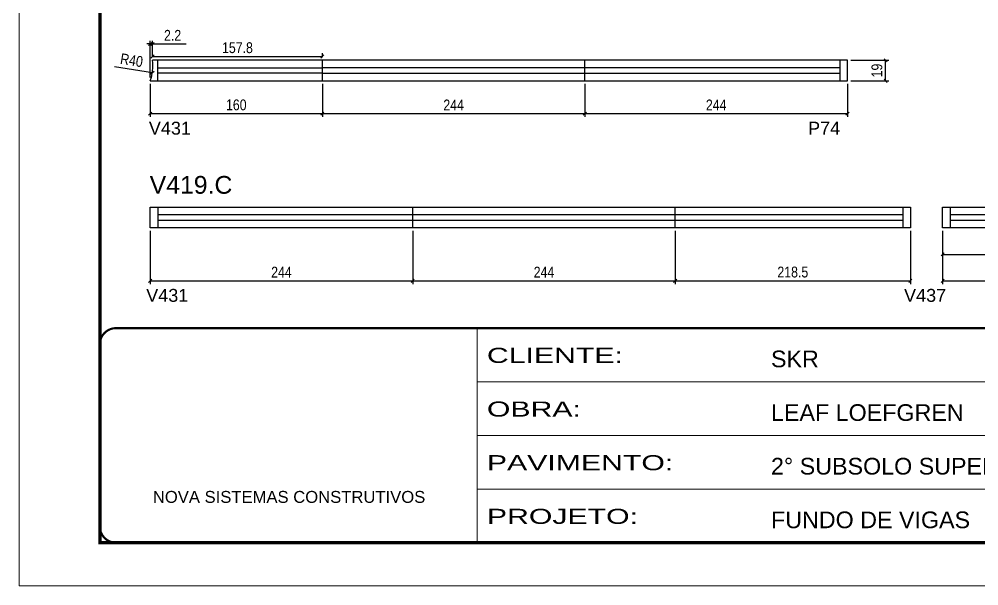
# Model space of a CAD drawing. Extents: x 1959 to 8212, y 239 to 4735.
# Drawn here: x 6727 to 7619, y 2537 to 3063 of the extents above; entities that cross this region are included whole.
import ezdxf

# ---------------------------------------------------------------- set-up
doc = ezdxf.new("R2010")
doc.units = 0
doc.linetypes.add('CONTINUO', pattern=[0])
doc.linetypes.add('DASHED', pattern=[0.75, 0.5, -0.25])
for name, color, linetype in [('5', 5, 'Continuous'), ('COTA', 241, 'Continuous'), ('NOMENCLATURA', 7, 'Continuous'), ('Painéis', 200, 'Continuous'), ('SARR_2.2x7', 40, 'Continuous')]:
    doc.layers.add(name, color=color, linetype=linetype)
doc.layers.add('Folhas', color=255, linetype='Continuous', lineweight=9)
doc.layers.add('SARRAFO DE PRESSAO', color=251, linetype='DASHED', lineweight=9)
doc.styles.add('ARIAL', font='arial.ttf')
doc.styles.add('COTA TECNICA', font='techl___.ttf', dxfattribs={"height": 10})
doc.styles.add('COTA TECNICA-50', font='techl___.ttf', dxfattribs={"height": 10})
doc.styles.get("Standard").update_dxf_attribs({"font": 'arial.ttf'})
doc.styles.add('Tecnologia', font='')
doc.styles.get('Tecnologia').set_extended_font_data('Forgotten Futurist')
doc.dimstyles.new('COTA PAINEL-50', dxfattribs={"dimtxt": 10, "dimasz": 3, "dimexe": 3, "dimexo": 3, "dimgap": 3, "dimtad": 1, "dimdec": 1, "dimzin": 12, "dimdsep": 46, "dimtxsty": 'COTA TECNICA-50', "dimblk1": 'OBLIQUE', "dimblk2": 'OBLIQUE', "dimsah": 1, "dimcen": 0.9, "dimclrd": 4, "dimclre": 4, "dimclrt": 240, "dimadec": 1, "dimazin": 3, "dimtfac": 1, "dimtdec": 1, "dimtmove": 0, "dimatfit": 3, "dimfxl": 1, "dimtolj": 1, "dimtzin": 12, "dimarcsym": 0})
doc.dimstyles.new('PAINEL', dxfattribs={"dimtxt": 10, "dimasz": 3, "dimexe": 3, "dimexo": 3, "dimgap": 3, "dimtad": 1, "dimdec": 1, "dimzin": 12, "dimdsep": 46, "dimtxsty": 'COTA TECNICA', "dimblk1": 'OBLIQUE', "dimblk2": 'OBLIQUE', "dimsah": 1, "dimcen": 0.9, "dimclrd": 4, "dimclre": 4, "dimclrt": 240, "dimadec": 1, "dimazin": 3, "dimtfac": 1, "dimtdec": 1, "dimtmove": 0, "dimatfit": 3, "dimfxl": 1, "dimtolj": 1, "dimtzin": 12, "dimarcsym": 0})

# ---------------------------------------------------------------- blocks, each defined once
blk = doc.blocks.new('9999999999')
at = {"color": 30, "linetype": 'CONTINUO'}
for p, q in [((98564.56, 34230.21), (98564.56, 34429.45)), ((98564.56, 34379.64), (99583.98, 34379.64)), ((98564.56, 34329.83), (99487.98, 34329.83)), ((98564.56, 34280.02), (99487.98, 34280.02))]:
    blk.add_line(p, q, dxfattribs=at)
at = {"color": 30, "linetype": 'CONTINUO', "const_width": 2}
blk.add_lwpolyline([(99583.98, 34230.21), (99583.98, 34414.45, 0.414214), (99568.98, 34429.45), (98228.98, 34429.45, 0.414214), (98213.98, 34414.45), (98213.98, 34245.21, 0.414214), (98228.98, 34230.21), (99583.98, 34230.21)], format="xyb", dxfattribs=at)
at = {"layer": 'Folhas'}
blk.add_lwpolyline([(98138.98, 34190.21), (99623.98, 34190.21), (99623.98, 35240.21), (98138.98, 35240.21)], close=True, dxfattribs=at)
at = {"layer": 'Folhas', "color": 30, "const_width": 3}
blk.add_lwpolyline([(98213.98, 34230.21), (99583.98, 34230.21), (99583.98, 35200.21), (98213.98, 35200.21)], close=True, dxfattribs=at)
at = {"color": 7, "linetype": 'Continuous', "ltscale": 5, "style": 'ARIAL'}
for s, height, p in [('SKR', 15.483, (98837.68, 34393.13)), ('LEAF LOEFGREN', 15.4829, (98837.68, 34343.32)), ('2° SUBSOLO SUPERIOR', 15.4829, (98837.68, 34293.51)), ('NOVA SISTEMAS CONSTRUTIVOS', 11.0592, (98263.19, 34267.21)), ('FUNDO DE VIGAS', 15.4829, (98837.68, 34243.7))]:
    blk.add_text(s, height=height, dxfattribs=at).set_placement(p)
at = {"layer": 'Folhas', "color": 7, "style": 'Tecnologia', "width": 1.5}
for s, p in [('CLIENTE:', (98573.65, 34397.17)), ('OBRA:', (98573.65, 34347.31)), ('PAVIMENTO:', (98573.65, 34297.5)), ('PROJETO:', (98573.65, 34247.69))]:
    blk.add_text(s, height=14, dxfattribs=at).set_placement(p)
blk = doc.blocks.new('_Oblique')
at = {"color": 0, "linetype": 'ByBlock', "lineweight": -2}
blk.add_line((-0.5, -0.5), (0.5, 0.5), dxfattribs=at)
blk = doc.blocks.new('*D111')
at = {"layer": 'COTA', "color": 4, "lineweight": -2, "transparency": 16777216}
for p, q in [((6848.99, 3002.6), (6848.99, 2972.05)), ((7009.02, 3002.6), (7009.02, 2972.05)), ((6848.99, 2975.05), (7009.02, 2975.05))]:
    blk.add_line(p, q, dxfattribs=at)
at = {"layer": 'Defpoints', "color": 0, "transparency": 16777216}
for p in [(6848.99, 3005.6), (7009.02, 3005.6), (7009.02, 2975.05)]:
    blk.add_point(p, dxfattribs=at)
at = {"layer": 'COTA', "color": 4, "lineweight": -2, "transparency": 16777216, "xscale": 3, "yscale": 3, "zscale": 3, "rotation": 180}
blk.add_blockref('_Oblique', (6848.99, 2975.05), dxfattribs=at)
at = {"layer": 'COTA', "color": 4, "lineweight": -2, "transparency": 16777216, "xscale": 3, "yscale": 3, "zscale": 3}
blk.add_blockref('_Oblique', (7009.02, 2975.05), dxfattribs=at)
at = {"layer": 'COTA', "color": 240, "transparency": 16777216, "insert": (6929.01, 2983.15), "char_height": 10, "attachment_point": 5, "style": 'COTA TECNICA'}
blk.add_mtext('\\A1;160', dxfattribs=at)
blk = doc.blocks.new('*D112')
at = {"layer": 'COTA', "color": 4, "lineweight": -2, "transparency": 16777216}
for p, q in [((7009.02, 3002.6), (7009.02, 2972.05)), ((7253.02, 3002.6), (7253.02, 2972.05)), ((7009.02, 2975.05), (7253.02, 2975.05))]:
    blk.add_line(p, q, dxfattribs=at)
at = {"layer": 'Defpoints', "color": 0, "transparency": 16777216}
for p in [(7009.02, 3005.6), (7253.02, 3005.6), (7253.02, 2975.05)]:
    blk.add_point(p, dxfattribs=at)
at = {"layer": 'COTA', "color": 4, "lineweight": -2, "transparency": 16777216, "xscale": 3, "yscale": 3, "zscale": 3, "rotation": 180}
blk.add_blockref('_Oblique', (7009.02, 2975.05), dxfattribs=at)
at = {"layer": 'COTA', "color": 4, "lineweight": -2, "transparency": 16777216, "xscale": 3, "yscale": 3, "zscale": 3}
blk.add_blockref('_Oblique', (7253.02, 2975.05), dxfattribs=at)
at = {"layer": 'COTA', "color": 240, "transparency": 16777216, "insert": (7131.02, 2983.12), "char_height": 10, "attachment_point": 5, "style": 'COTA TECNICA'}
blk.add_mtext('\\A1;244', dxfattribs=at)
blk = doc.blocks.new('*D113')
at = {"layer": 'COTA', "color": 4, "lineweight": -2, "transparency": 16777216}
for p, q in [((7253.02, 3002.6), (7253.02, 2972.05)), ((7497.02, 3002.6), (7497.02, 2972.05)), ((7253.02, 2975.05), (7497.02, 2975.05))]:
    blk.add_line(p, q, dxfattribs=at)
at = {"layer": 'Defpoints', "color": 0, "transparency": 16777216}
for p in [(7253.02, 3005.6), (7497.02, 3005.6), (7497.02, 2975.05)]:
    blk.add_point(p, dxfattribs=at)
at = {"layer": 'COTA', "color": 4, "lineweight": -2, "transparency": 16777216, "xscale": 3, "yscale": 3, "zscale": 3, "rotation": 180}
blk.add_blockref('_Oblique', (7253.02, 2975.05), dxfattribs=at)
at = {"layer": 'COTA', "color": 4, "lineweight": -2, "transparency": 16777216, "xscale": 3, "yscale": 3, "zscale": 3}
blk.add_blockref('_Oblique', (7497.02, 2975.05), dxfattribs=at)
at = {"layer": 'COTA', "color": 240, "transparency": 16777216, "insert": (7375.02, 2983.12), "char_height": 10, "attachment_point": 5, "style": 'COTA TECNICA'}
blk.add_mtext('\\A1;244', dxfattribs=at)
blk = doc.blocks.new('*D114')
at = {"layer": 'COTA', "color": 4, "lineweight": -2, "transparency": 16777216}
for p, q in [((6848.99, 3008.6), (6848.99, 3042.77)), ((6851.21, 3027.6), (6851.21, 3042.77)), ((6848.99, 3039.77), (6845.99, 3039.77)), ((6848.99, 3039.77), (6851.21, 3039.77)), ((6851.21, 3039.77), (6882.43, 3039.77))]:
    blk.add_line(p, q, dxfattribs=at)
at = {"layer": 'Defpoints', "color": 0, "transparency": 16777216}
for p in [(6851.21, 3039.77), (6851.21, 3024.6), (6848.99, 3005.6)]:
    blk.add_point(p, dxfattribs=at)
at = {"layer": 'COTA', "color": 4, "lineweight": -2, "transparency": 16777216, "xscale": 3, "yscale": 3, "zscale": 3}
blk.add_blockref('_Oblique', (6848.99, 3039.77), dxfattribs=at)
at = {"layer": 'COTA', "color": 4, "lineweight": -2, "transparency": 16777216, "xscale": 3, "yscale": 3, "zscale": 3, "rotation": 180}
blk.add_blockref('_Oblique', (6851.21, 3039.77), dxfattribs=at)
at = {"layer": 'COTA', "color": 240, "transparency": 16777216, "insert": (6869.82, 3047.77), "char_height": 10, "attachment_point": 5, "style": 'COTA TECNICA'}
blk.add_mtext('\\A1;2.2', dxfattribs=at)
blk = doc.blocks.new('*D115')
at = {"layer": 'COTA', "color": 4, "lineweight": -2, "transparency": 16777216}
blk.add_line((6815.91, 3018.91), (6851.04, 3013.4), dxfattribs=at)
at = {"layer": 'Defpoints', "color": 0, "transparency": 16777216}
for p in [(6811.52, 3019.6), (6851.04, 3013.4)]:
    blk.add_point(p, dxfattribs=at)
at = {"layer": 'COTA', "color": 4, "lineweight": -2, "transparency": 16777216, "xscale": 3, "yscale": 3, "zscale": 3, "rotation": 351.0786852308134}
blk.add_blockref('_Oblique', (6851.04, 3013.4), dxfattribs=at)
at = {"layer": 'COTA', "color": 240, "transparency": 16777216, "insert": (6831.77, 3024.62), "char_height": 10, "attachment_point": 5, "rotation": 351.07869, "style": 'COTA TECNICA'}
blk.add_mtext('\\A1;R40', dxfattribs=at)
blk = doc.blocks.new('*D116')
at = {"layer": 'COTA', "color": 4, "lineweight": -2, "transparency": 16777216}
for p, q in [((7500.02, 3024.6), (7535.52, 3024.6)), ((7532.52, 3005.6), (7532.52, 3024.6)), ((7500.02, 3005.6), (7535.52, 3005.6))]:
    blk.add_line(p, q, dxfattribs=at)
at = {"layer": 'Defpoints', "color": 0, "transparency": 16777216}
for p in [(7497.02, 3024.6), (7532.52, 3024.6), (7497.02, 3005.6)]:
    blk.add_point(p, dxfattribs=at)
at = {"layer": 'COTA', "color": 4, "lineweight": -2, "transparency": 16777216, "xscale": 3, "yscale": 3, "zscale": 3}
for p, rotation in [((7532.52, 3024.6), 90), ((7532.52, 3005.6), 270)]:
    blk.add_blockref('_Oblique', p, dxfattribs=dict(at, rotation=rotation))
at = {"layer": 'COTA', "color": 240, "transparency": 16777216, "insert": (7524.44, 3015.1), "char_height": 10, "attachment_point": 5, "rotation": 90, "style": 'COTA TECNICA'}
blk.add_mtext('\\A1;19', dxfattribs=at)
blk = doc.blocks.new('*D117')
at = {"layer": 'COTA', "color": 4, "linetype": 'ByBlock', "lineweight": -2, "transparency": 16777216}
for p, q in [((6848.99, 2866.11), (6848.99, 2816.8)), ((7092.99, 2866.11), (7092.99, 2816.8)), ((6848.99, 2819.8), (7092.99, 2819.8))]:
    blk.add_line(p, q, dxfattribs=at)
at = {"layer": 'Defpoints', "color": 0, "linetype": 'ByBlock', "transparency": 16777216}
for p in [(6848.99, 2869.11), (7092.99, 2869.11), (7092.99, 2819.8)]:
    blk.add_point(p, dxfattribs=at)
at = {"layer": 'COTA', "color": 4, "linetype": 'ByBlock', "lineweight": -2, "transparency": 16777216, "xscale": 3, "yscale": 3, "zscale": 3, "rotation": 180}
blk.add_blockref('_Oblique', (6848.99, 2819.8), dxfattribs=at)
at = {"layer": 'COTA', "color": 4, "linetype": 'ByBlock', "lineweight": -2, "transparency": 16777216, "xscale": 3, "yscale": 3, "zscale": 3}
blk.add_blockref('_Oblique', (7092.99, 2819.8), dxfattribs=at)
at = {"layer": 'COTA', "color": 240, "linetype": 'ByBlock', "transparency": 16777216, "insert": (6970.99, 2827.87), "char_height": 10, "attachment_point": 5, "style": 'COTA TECNICA-50'}
blk.add_mtext('\\A1;244', dxfattribs=at)
blk = doc.blocks.new('*D118')
at = {"layer": 'COTA', "color": 4, "linetype": 'ByBlock', "lineweight": -2, "transparency": 16777216}
for p, q in [((7092.99, 2866.11), (7092.99, 2816.8)), ((7336.99, 2866.11), (7336.99, 2816.8)), ((7092.99, 2819.8), (7336.99, 2819.8))]:
    blk.add_line(p, q, dxfattribs=at)
at = {"layer": 'Defpoints', "color": 0, "linetype": 'ByBlock', "transparency": 16777216}
for p in [(7092.99, 2869.11), (7336.99, 2869.11), (7336.99, 2819.8)]:
    blk.add_point(p, dxfattribs=at)
at = {"layer": 'COTA', "color": 4, "linetype": 'ByBlock', "lineweight": -2, "transparency": 16777216, "xscale": 3, "yscale": 3, "zscale": 3, "rotation": 180}
blk.add_blockref('_Oblique', (7092.99, 2819.8), dxfattribs=at)
at = {"layer": 'COTA', "color": 4, "linetype": 'ByBlock', "lineweight": -2, "transparency": 16777216, "xscale": 3, "yscale": 3, "zscale": 3}
blk.add_blockref('_Oblique', (7336.99, 2819.8), dxfattribs=at)
at = {"layer": 'COTA', "color": 240, "linetype": 'ByBlock', "transparency": 16777216, "insert": (7214.99, 2827.87), "char_height": 10, "attachment_point": 5, "style": 'COTA TECNICA-50'}
blk.add_mtext('\\A1;244', dxfattribs=at)
blk = doc.blocks.new('*D119')
at = {"layer": 'COTA', "color": 4, "lineweight": -2, "transparency": 16777216}
for p, q in [((7336.99, 2866.11), (7336.99, 2816.8)), ((7555.49, 2866.11), (7555.49, 2816.8)), ((7336.99, 2819.8), (7555.49, 2819.8))]:
    blk.add_line(p, q, dxfattribs=at)
at = {"layer": 'Defpoints', "color": 0, "transparency": 16777216}
for p in [(7336.99, 2869.11), (7555.49, 2869.11), (7555.49, 2819.8)]:
    blk.add_point(p, dxfattribs=at)
at = {"layer": 'COTA', "color": 4, "lineweight": -2, "transparency": 16777216, "xscale": 3, "yscale": 3, "zscale": 3, "rotation": 180}
blk.add_blockref('_Oblique', (7336.99, 2819.8), dxfattribs=at)
at = {"layer": 'COTA', "color": 4, "lineweight": -2, "transparency": 16777216, "xscale": 3, "yscale": 3, "zscale": 3}
blk.add_blockref('_Oblique', (7555.49, 2819.8), dxfattribs=at)
at = {"layer": 'COTA', "color": 240, "transparency": 16777216, "insert": (7446.24, 2827.93), "char_height": 10, "attachment_point": 5, "style": 'COTA TECNICA'}
blk.add_mtext('\\A1;218.5', dxfattribs=at)
blk = doc.blocks.new('*D120')
at = {"layer": 'COTA', "color": 4, "linetype": 'ByBlock', "lineweight": -2, "transparency": 16777216}
for p, q in [((7585.49, 2866.11), (7585.49, 2841.38)), ((7829.49, 2866.11), (7829.49, 2841.38)), ((7585.49, 2844.38), (7829.49, 2844.38))]:
    blk.add_line(p, q, dxfattribs=at)
at = {"layer": 'Defpoints', "color": 0, "linetype": 'ByBlock', "transparency": 16777216}
for p in [(7585.49, 2869.11), (7829.49, 2869.11), (7829.49, 2844.38)]:
    blk.add_point(p, dxfattribs=at)
at = {"layer": 'COTA', "color": 4, "linetype": 'ByBlock', "lineweight": -2, "transparency": 16777216, "xscale": 3, "yscale": 3, "zscale": 3, "rotation": 180}
blk.add_blockref('_Oblique', (7585.49, 2844.38), dxfattribs=at)
at = {"layer": 'COTA', "color": 4, "linetype": 'ByBlock', "lineweight": -2, "transparency": 16777216, "xscale": 3, "yscale": 3, "zscale": 3}
blk.add_blockref('_Oblique', (7829.49, 2844.38), dxfattribs=at)
at = {"layer": 'COTA', "color": 240, "linetype": 'ByBlock', "transparency": 16777216, "insert": (7707.49, 2852.45), "char_height": 10, "attachment_point": 5, "style": 'COTA TECNICA-50'}
blk.add_mtext('\\A1;244', dxfattribs=at)
blk = doc.blocks.new('*D122')
at = {"layer": 'COTA', "color": 4, "lineweight": -2, "transparency": 16777216}
for p, q in [((7585.49, 2866.11), (7585.49, 2816.8)), ((7885.99, 2866.11), (7885.99, 2816.8)), ((7585.49, 2819.8), (7885.99, 2819.8))]:
    blk.add_line(p, q, dxfattribs=at)
at = {"layer": 'Defpoints', "color": 0, "transparency": 16777216}
for p in [(7585.49, 2869.11), (7885.99, 2869.11), (7885.99, 2819.8)]:
    blk.add_point(p, dxfattribs=at)
at = {"layer": 'COTA', "color": 4, "lineweight": -2, "transparency": 16777216, "xscale": 3, "yscale": 3, "zscale": 3, "rotation": 180}
blk.add_blockref('_Oblique', (7585.49, 2819.8), dxfattribs=at)
at = {"layer": 'COTA', "color": 4, "lineweight": -2, "transparency": 16777216, "xscale": 3, "yscale": 3, "zscale": 3}
blk.add_blockref('_Oblique', (7885.99, 2819.8), dxfattribs=at)
at = {"layer": 'COTA', "color": 240, "transparency": 16777216, "insert": (7735.74, 2828.02), "char_height": 10, "attachment_point": 5, "style": 'COTA TECNICA'}
blk.add_mtext('\\A1;300.5', dxfattribs=at)
blk = doc.blocks.new('*D203')
at = {"layer": 'COTA', "color": 4, "lineweight": -2, "transparency": 16777216}
for p, q in [((6851.21, 3027.6), (6851.21, 3031.11)), ((6851.21, 3028.11), (7009.02, 3028.11)), ((7009.02, 3027.6), (7009.02, 3031.11))]:
    blk.add_line(p, q, dxfattribs=at)
at = {"layer": 'Defpoints', "color": 0, "transparency": 16777216}
for p in [(6851.21, 3024.6), (7009.02, 3028.11), (7009.02, 3024.6)]:
    blk.add_point(p, dxfattribs=at)
at = {"layer": 'COTA', "color": 4, "lineweight": -2, "transparency": 16777216, "xscale": 3, "yscale": 3, "zscale": 3, "rotation": 180}
blk.add_blockref('_Oblique', (6851.21, 3028.11), dxfattribs=at)
at = {"layer": 'COTA', "color": 4, "lineweight": -2, "transparency": 16777216, "xscale": 3, "yscale": 3, "zscale": 3}
blk.add_blockref('_Oblique', (7009.02, 3028.11), dxfattribs=at)
at = {"layer": 'COTA', "color": 240, "transparency": 16777216, "insert": (6930.11, 3036.24), "char_height": 10, "attachment_point": 5, "style": 'COTA TECNICA'}
blk.add_mtext('\\A1;157.8', dxfattribs=at)

msp = doc.modelspace()

# ---------------------------------------------------------------- linework, layer by layer
at = {"layer": 'Painéis', "linetype": 'ByBlock'}
for p, q in [((7497.02, 3024.6), (6851.21, 3024.6)), ((7009.02, 3005.6), (7009.02, 3024.6)), ((7253.02, 3005.6), (7253.02, 3024.6)), ((7497.02, 3005.6), (7497.02, 3024.6)), ((6848.99, 3005.6), (7497.02, 3005.6)), ((7092.99, 2869.11), (7092.99, 2888.11)), ((7336.99, 2869.11), (7336.99, 2888.11))]:
    msp.add_line(p, q, dxfattribs=at)
msp.add_lwpolyline([(6848.99, 2888.11), (7555.49, 2888.11), (7555.49, 2869.11), (6848.99, 2869.11)], close=True, dxfattribs=at)
at = {"layer": 'Painéis'}
msp.add_lwpolyline([(7829.49, 2869.11), (7585.49, 2869.11), (7585.49, 2888.11), (7829.49, 2888.11)], close=True, dxfattribs=at)
at = {"layer": 'Painéis', "linetype": 'ByBlock'}
msp.add_arc((6811.52, 3019.6), 40, 339.51268, 7.18076, dxfattribs=at)
at = {"layer": 'SARR_2.2x7', "linetype": 'Continuous'}
for p, q in [((6855.99, 3005.6), (6855.99, 3024.6)), ((7490.02, 3024.6), (7490.02, 3005.6)), ((6855.99, 3017.6), (7009.02, 3017.6)), ((7253.02, 3017.6), (7009.02, 3017.6)), ((7490.02, 3017.6), (7253.02, 3017.6)), ((7009.02, 3012.6), (6855.99, 3012.6)), ((7009.02, 3012.6), (7253.02, 3012.6)), ((7253.02, 3012.6), (7490.02, 3012.6)), ((6855.99, 2888.11), (6855.99, 2869.11)), ((7092.99, 2881.11), (6855.99, 2881.11)), ((7336.99, 2881.11), (7092.99, 2881.11)), ((7548.49, 2881.11), (7336.99, 2881.11)), ((7548.49, 2888.11), (7548.49, 2869.11)), ((7592.49, 2888.11), (7592.49, 2869.11)), ((7878.99, 2881.11), (7592.49, 2881.11)), ((6855.99, 2876.11), (7092.99, 2876.11)), ((7092.99, 2876.11), (7336.99, 2876.11)), ((7336.99, 2876.11), (7548.49, 2876.11)), ((7592.49, 2876.11), (7878.99, 2876.11))]:
    msp.add_line(p, q, dxfattribs=at)

# ---------------------------------------------------------------- block references
at = {"layer": 'SARRAFO DE PRESSAO', "color": 6, "linetype": 'ByBlock'}
msp.add_blockref('9999999999', (-91411.71, -31653.56), dxfattribs=at)

# ---------------------------------------------------------------- texts
at = {"layer": '5', "linetype": 'Continuous'}
for s, p in [('V431', (6847.78, 2955.59)), ('P74', (7460.4, 2955.59)), ('V431', (6845.3, 2800.34)), ('V437', (7549.63, 2800.34))]:
    msp.add_text(s, height=12, rotation=359.99996, dxfattribs=at).set_placement(p)
at = {"layer": 'NOMENCLATURA', "linetype": 'Continuous'}
msp.add_text('V419.C', height=16.5, dxfattribs=at).set_placement((6848.52, 2900.68))

# ---------------------------------------------------------------- dimensions: what is measured, and where the dimension line sits
at = {"layer": 'COTA'}
for base, p1, p2, picture, middle in [((6851.21, 3039.77), (6848.99, 3005.6), (6851.21, 3024.6), '*D114', (6869.82, 3047.77)), ((7009.02, 3028.11), (6851.21, 3024.6), (7009.02, 3024.6), '*D203', (6930.11, 3036.24)), ((7009.02, 2975.05), (6848.99, 3005.6), (7009.02, 3005.6), '*D111', (6929.01, 2983.15)), ((7555.49, 2819.8), (7336.99, 2869.11), (7555.49, 2869.11), '*D119', (7446.24, 2827.93)), ((7885.99, 2819.8), (7585.49, 2869.11), (7885.99, 2869.11), '*D122', (7735.74, 2828.02))]:
    dim = msp.add_linear_dim(base=base, p1=p1, p2=p2, dimstyle='PAINEL', dxfattribs=at)
    dim.commit()
    dim.dimension.update_dxf_attribs({"geometry": picture, "text_midpoint": middle})
dim = msp.add_radius_dim(center=(6811.52, 3019.6), mpoint=(6851.04, 3013.4), dimstyle='PAINEL', dxfattribs=at)
dim.commit()
dim.dimension.update_dxf_attribs({"geometry": '*D115', "text_midpoint": (6830.51, 3016.62), "dimtype": 164})
dim = msp.add_linear_dim(base=(7532.52, 3024.6), p1=(7497.02, 3005.6), p2=(7497.02, 3024.6), angle=90, dimstyle='PAINEL', dxfattribs=at)
dim.commit()
dim.dimension.update_dxf_attribs({"geometry": '*D116', "text_midpoint": (7524.44, 3015.1)})
for base, p1, p2, picture, middle in [((7253.02, 2975.05), (7009.02, 3005.6), (7253.02, 3005.6), '*D112', (7131.02, 2983.12)), ((7497.02, 2975.05), (7253.02, 3005.6), (7497.02, 3005.6), '*D113', (7375.02, 2983.12))]:
    dim = msp.add_linear_dim(base=base, p1=p1, p2=p2, dimstyle='PAINEL', override={"dimtmove": 1}, dxfattribs=at)
    dim.commit()
    dim.dimension.update_dxf_attribs({"geometry": picture, "text_midpoint": middle})
at = {"layer": 'COTA', "color": 1, "linetype": 'ByBlock'}
for base, p1, p2, picture, middle in [((7092.99, 2819.8), (6848.99, 2869.11), (7092.99, 2869.11), '*D117', (6970.99, 2827.87)), ((7336.99, 2819.8), (7092.99, 2869.11), (7336.99, 2869.11), '*D118', (7214.99, 2827.87)), ((7829.49, 2844.38), (7585.49, 2869.11), (7829.49, 2869.11), '*D120', (7707.49, 2852.45))]:
    dim = msp.add_linear_dim(base=base, p1=p1, p2=p2, dimstyle='COTA PAINEL-50', override={"dimarcsym": 1}, dxfattribs=at)
    dim.commit()
    dim.dimension.update_dxf_attribs({"geometry": picture, "text_midpoint": middle})

doc.saveas('drawing.dxf')
